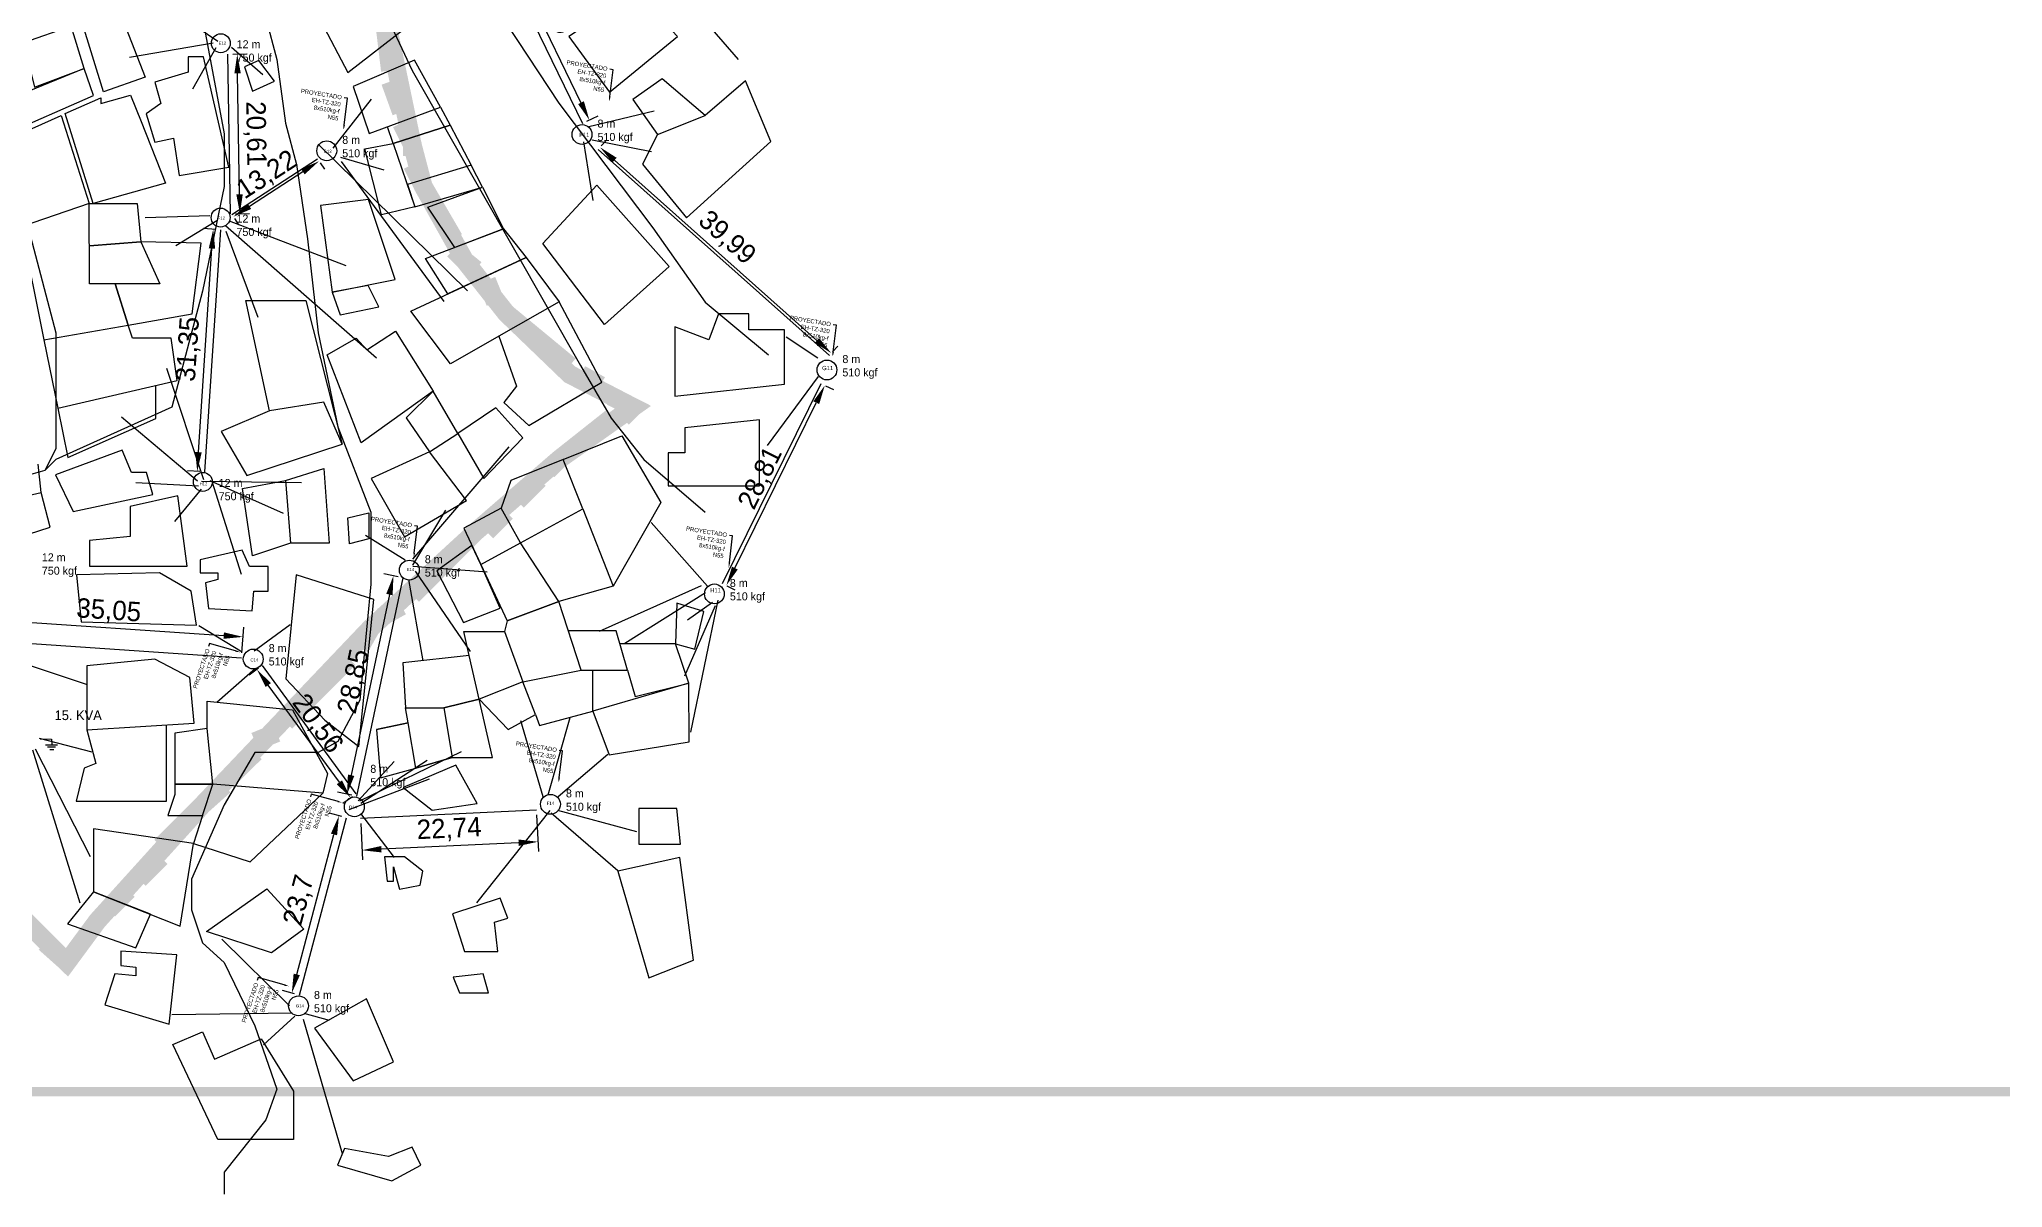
# Model space of a CAD drawing. Header units: millimetres. Extents: x -3588 to 75209, y -3737 to 38254.
# Drawn here: x 28406.5 to 28660.1, y 18146.8 to 18295.1 of the extents above; entities that cross this region are included whole.
import ezdxf
from ezdxf import colors
from ezdxf.entities.mleader import LeaderData, LeaderLine
from ezdxf.math import Vec2, Vec3

# ---------------------------------------------------------------- set-up
doc = ezdxf.new("R2010")
doc.units = ezdxf.units.MM
doc.linetypes.add('CONTINUA', pattern=[0])
doc.layers.add('Mancheta', color=255, linetype='Continuous')
doc.layers.add('P', color=253, linetype='Continuous')
doc.linetypes.add('+_LINE', pattern='A,12.7,-5.08,["+",Standard,S=2.54,R=0,X=-2.54,Y=-1.27],-6.35', length=24.13)
doc.dimstyles.new('ISO-25', dxfattribs={"dimtxt": 2.5, "dimasz": 2.5, "dimexe": 1.25, "dimexo": 0.625, "dimtad": 1, "dimtxsty": 'Standard', "dimcen": 2.5, "dimadec": 0, "dimazin": 0, "dimtfac": 1, "dimtmove": 0, "dimatfit": 3, "dimfxl": 1, "dimarcsym": 0})

# ---------------------------------------------------------------- blocks, each defined once
blk = doc.blocks.new('*D975')
at = {"color": 0, "lineweight": -2, "transparency": 16777216}
for p, q in [((28463.56, 18312.63), (28465.02, 18313.34)), ((28464.98, 18310.54), (28476.47, 18286.89)), ((28477.23, 18284.48), (28478.69, 18285.19))]:
    blk.add_line(p, q, dxfattribs=at)
at = {"color": 0, "transparency": 16777216}
for points in [[(28465.36, 18310.72), (28464.61, 18310.36), (28463.89, 18312.79)], [(28476.85, 18287.07), (28476.1, 18286.71), (28477.56, 18284.64)]]:
    blk.add_solid(points, dxfattribs=at)
at = {"layer": 'Defpoints', "color": 0, "transparency": 16777216}
for p in [(28463, 18312.36), (28477.56, 18284.64), (28476.67, 18284.21)]:
    blk.add_point(p, dxfattribs=at)
at = {"color": 0, "transparency": 16777216, "insert": (28472.6, 18299.63), "char_height": 2.5, "attachment_point": 5, "rotation": 295.9052}
blk.add_mtext('31,29', dxfattribs=at)
blk = doc.blocks.new('*D976')
at = {"color": 0, "lineweight": -2, "transparency": 16777216}
for p, q in [((28479.1, 18281.31), (28479.77, 18282.06)), ((28480.81, 18279.46), (28506.94, 18256.19)), ((28508.97, 18254.71), (28509.64, 18255.46))]:
    blk.add_line(p, q, dxfattribs=at)
at = {"color": 0, "transparency": 16777216}
for points in [[(28481.08, 18279.77), (28480.53, 18279.15), (28478.94, 18281.13)], [(28507.21, 18256.5), (28506.66, 18255.88), (28508.8, 18254.53)]]:
    blk.add_solid(points, dxfattribs=at)
at = {"layer": 'Defpoints', "color": 0, "transparency": 16777216}
for p in [(28478.69, 18280.84), (28508.55, 18254.25), (28508.8, 18254.53)]:
    blk.add_point(p, dxfattribs=at)
at = {"color": 0, "transparency": 16777216, "insert": (28495.26, 18269.38), "char_height": 2.5, "attachment_point": 5, "rotation": 318.3123}
blk.add_mtext('39,99', dxfattribs=at)
blk = doc.blocks.new('*D977')
at = {"color": 0, "lineweight": -2, "transparency": 16777216}
for p, q in [((28508.04, 18250.34), (28509.08, 18249.83)), ((28496.34, 18226.78), (28506.85, 18248.14)), ((28495.32, 18224.5), (28496.36, 18223.98))]:
    blk.add_line(p, q, dxfattribs=at)
at = {"color": 0, "transparency": 16777216}
for points in [[(28506.48, 18248.32), (28507.23, 18247.96), (28507.96, 18250.38)], [(28495.97, 18226.96), (28496.71, 18226.59), (28495.24, 18224.53)]]:
    blk.add_solid(points, dxfattribs=at)
at = {"layer": 'Defpoints', "color": 0, "transparency": 16777216}
for p in [(28507.48, 18250.62), (28507.96, 18250.38), (28494.76, 18224.77)]:
    blk.add_point(p, dxfattribs=at)
at = {"color": 0, "transparency": 16777216, "insert": (28499.73, 18238.38), "char_height": 2.5, "attachment_point": 5, "rotation": 63.796}
blk.add_mtext('28,81', dxfattribs=at)
blk = doc.blocks.new('*D978')
at = {"color": 0, "lineweight": -2, "transparency": 16777216}
for p, q in [((28431.51, 18293.16), (28433.34, 18293.19)), ((28432.39, 18275.05), (28432.13, 18290.67)), ((28431.85, 18272.55), (28433.68, 18272.58))]:
    blk.add_line(p, q, dxfattribs=at)
at = {"color": 0, "transparency": 16777216}
for points in [[(28432.55, 18290.67), (28431.72, 18290.66), (28432.09, 18293.17)], [(28432.8, 18275.06), (28431.97, 18275.05), (28432.43, 18272.56)]]:
    blk.add_solid(points, dxfattribs=at)
at = {"layer": 'Defpoints', "color": 0, "transparency": 16777216}
for p in [(28430.89, 18293.15), (28432.09, 18293.17), (28431.22, 18272.54)]:
    blk.add_point(p, dxfattribs=at)
at = {"color": 0, "transparency": 16777216, "insert": (28434.34, 18282.89), "char_height": 2.5, "attachment_point": 5, "rotation": 270.9323}
blk.add_mtext('20,61', dxfattribs=at)
blk = doc.blocks.new('*D983')
at = {"color": 0, "lineweight": -2, "transparency": 16777216}
for p, q in [((28433.67, 18273.51), (28440.56, 18277.98)), ((28442.81, 18279.11), (28443.34, 18278.3)), ((28431.72, 18271.91), (28432.25, 18271.1))]:
    blk.add_line(p, q, dxfattribs=at)
at = {"color": 0, "transparency": 16777216}
for points in [[(28440.33, 18278.33), (28440.79, 18277.63), (28442.66, 18279.34)], [(28433.44, 18273.86), (28433.89, 18273.16), (28431.57, 18272.15)]]:
    blk.add_solid(points, dxfattribs=at)
at = {"layer": 'Defpoints', "color": 0, "transparency": 16777216}
for p in [(28442.47, 18279.64), (28442.66, 18279.34), (28431.38, 18272.44)]:
    blk.add_point(p, dxfattribs=at)
at = {"color": 0, "transparency": 16777216, "insert": (28435.98, 18277.49), "char_height": 2.5, "attachment_point": 5, "rotation": 32.9897}
blk.add_mtext('13,22', dxfattribs=at)
blk = doc.blocks.new('*D984')
at = {"color": 0, "lineweight": -2, "transparency": 16777216}
for p, q in [((28429.33, 18270.52), (28427.74, 18270.63)), ((28427.08, 18241.76), (28428.82, 18268.05)), ((28427.26, 18239.24), (28425.67, 18239.35))]:
    blk.add_line(p, q, dxfattribs=at)
at = {"color": 0, "transparency": 16777216}
for points in [[(28428.41, 18268.08), (28429.24, 18268.02), (28428.99, 18270.55)], [(28426.67, 18241.78), (28427.5, 18241.73), (28426.92, 18239.26)]]:
    blk.add_solid(points, dxfattribs=at)
at = {"layer": 'Defpoints', "color": 0, "transparency": 16777216}
for p in [(28428.99, 18270.55), (28429.96, 18270.48), (28427.89, 18239.2)]:
    blk.add_point(p, dxfattribs=at)
at = {"color": 0, "transparency": 16777216, "insert": (28425.87, 18255.04), "char_height": 2.5, "attachment_point": 5, "rotation": 86.2153}
blk.add_mtext('31,35', dxfattribs=at)
blk = doc.blocks.new('*D993')
at = {"color": 0, "lineweight": -2, "transparency": 16777216}
for p, q in [((28397.73, 18218.21), (28397.95, 18221.53)), ((28400.36, 18220.11), (28430.34, 18218.07)), ((28432.69, 18215.83), (28432.92, 18219.15))]:
    blk.add_line(p, q, dxfattribs=at)
at = {"color": 0, "transparency": 16777216}
for points in [[(28400.39, 18220.52), (28400.33, 18219.69), (28397.87, 18220.28)], [(28430.37, 18218.48), (28430.31, 18217.65), (28432.83, 18217.9)]]:
    blk.add_solid(points, dxfattribs=at)
at = {"layer": 'Defpoints', "color": 0, "transparency": 16777216}
for p in [(28397.69, 18217.59), (28432.83, 18217.9), (28432.65, 18215.2)]:
    blk.add_point(p, dxfattribs=at)
at = {"color": 0, "transparency": 16777216, "insert": (28415.49, 18221.17), "char_height": 2.5, "attachment_point": 5, "rotation": 356.1049}
blk.add_mtext('35,05', dxfattribs=at)
blk = doc.blocks.new('*D994')
at = {"color": 0, "lineweight": -2, "transparency": 16777216}
for p, q in [((28434.82, 18213.84), (28433.62, 18212.96)), ((28445.28, 18199.12), (28436.1, 18211.68)), ((28446.95, 18197.25), (28445.74, 18196.36))]:
    blk.add_line(p, q, dxfattribs=at)
at = {"color": 0, "transparency": 16777216}
for points in [[(28436.44, 18211.93), (28435.76, 18211.43), (28434.62, 18213.7)], [(28445.61, 18199.36), (28444.94, 18198.87), (28446.75, 18197.1)]]:
    blk.add_solid(points, dxfattribs=at)
at = {"layer": 'Defpoints', "color": 0, "transparency": 16777216}
for p in [(28434.62, 18213.7), (28435.33, 18214.21), (28447.46, 18197.61)]:
    blk.add_point(p, dxfattribs=at)
at = {"color": 0, "transparency": 16777216, "insert": (28442.37, 18206.63), "char_height": 2.5, "attachment_point": 5, "rotation": 306.1555}
blk.add_mtext('20,56', dxfattribs=at)
blk = doc.blocks.new('*D995')
at = {"color": 0, "lineweight": -2, "transparency": 16777216}
for p, q in [((28448.04, 18193.81), (28448.26, 18189.1)), ((28470.75, 18194.9), (28470.98, 18190.19)), ((28468.42, 18191.32), (28450.7, 18190.47))]:
    blk.add_line(p, q, dxfattribs=at)
at = {"color": 0, "transparency": 16777216}
for points in [[(28450.68, 18190.89), (28450.72, 18190.06), (28448.2, 18190.35)], [(28468.4, 18191.73), (28468.44, 18190.9), (28470.92, 18191.44)]]:
    blk.add_solid(points, dxfattribs=at)
at = {"layer": 'Defpoints', "color": 0, "transparency": 16777216}
for p in [(28448.01, 18194.44), (28470.72, 18195.52), (28448.2, 18190.35)]:
    blk.add_point(p, dxfattribs=at)
at = {"color": 0, "transparency": 16777216, "insert": (28459.46, 18192.98), "char_height": 2.5, "attachment_point": 5, "rotation": 2.7352}
blk.add_mtext('22,74', dxfattribs=at)
blk = doc.blocks.new('*D996')
at = {"color": 0, "lineweight": -2, "transparency": 16777216}
for p, q in [((28445.6, 18194.7), (28444.01, 18195.12)), ((28439.77, 18174.3), (28444.58, 18192.38)), ((28439.5, 18171.79), (28437.92, 18172.21))]:
    blk.add_line(p, q, dxfattribs=at)
at = {"color": 0, "transparency": 16777216}
for points in [[(28444.18, 18192.49), (28444.98, 18192.27), (28445.22, 18194.8)], [(28439.37, 18174.41), (28440.17, 18174.2), (28439.13, 18171.89)]]:
    blk.add_solid(points, dxfattribs=at)
at = {"layer": 'Defpoints', "color": 0, "transparency": 16777216}
for p in [(28445.22, 18194.8), (28446.2, 18194.53), (28440.11, 18171.63)]:
    blk.add_point(p, dxfattribs=at)
at = {"color": 0, "transparency": 16777216, "insert": (28440.16, 18183.88), "char_height": 2.5, "attachment_point": 5, "rotation": 75.1069}
blk.add_mtext('23,7', dxfattribs=at)
blk = doc.blocks.new('*D997')
at = {"color": 0, "lineweight": -2, "transparency": 16777216}
for p, q in [((28452.88, 18225.67), (28451.03, 18226.06)), ((28451.74, 18223.36), (28446.79, 18200.03)), ((28446.89, 18197.45), (28445.05, 18197.84))]:
    blk.add_line(p, q, dxfattribs=at)
at = {"color": 0, "transparency": 16777216}
for points in [[(28451.33, 18223.45), (28452.15, 18223.27), (28452.26, 18225.8)], [(28446.38, 18200.12), (28447.2, 18199.94), (28446.27, 18197.59)]]:
    blk.add_solid(points, dxfattribs=at)
at = {"layer": 'Defpoints', "color": 0, "transparency": 16777216}
for p in [(28453.49, 18225.54), (28446.27, 18197.59), (28447.5, 18197.32)]:
    blk.add_point(p, dxfattribs=at)
at = {"color": 0, "transparency": 16777216, "insert": (28447.23, 18212.13), "char_height": 2.5, "attachment_point": 5, "rotation": 78.0264}
blk.add_mtext('28,85', dxfattribs=at)

msp = doc.modelspace()

# ---------------------------------------------------------------- linework, layer by layer
at = {"color": 5}
for p, q in [((28462.997, 18312.355), (28476.668, 18284.208)), ((28478.689, 18280.844), (28508.553, 18254.248)), ((28494.755, 18224.771), (28507.476, 18250.619))]:
    msp.add_line(p, q, dxfattribs=at)
at = {"color": 6}
for p, q in [((28429.59, 18294.79), (28425.573, 18297.492)), ((28428.972, 18294.558), (28418.155, 18292.705)), ((28426.345, 18288.691), (28429.359, 18294.018)), ((28435.385, 18290.467), (28431.367, 18294.018)), ((28444.493, 18281.03), (28449.43, 18287.36)), ((28485.916, 18285.771), (28477.501, 18283.748)), ((28485.597, 18280.555), (28477.927, 18282.045)), ((28461.803, 18262.58), (28442.524, 18281.542)), ((28451.076, 18278.152), (28445.481, 18279.796)), ((28478.033, 18274.275), (28476.862, 18281.832)), ((28458.791, 18261.225), (28445.537, 18279.285)), ((28420.219, 18272.068), (28428.53, 18272.314)), ((28424.169, 18268.45), (28429.435, 18271.656)), ((28450.088, 18253.872), (28430.562, 18271.001)), ((28434.783, 18259.159), (28430.669, 18270.259)), ((28446.139, 18265.819), (28431.081, 18271.574)), ((28502.947, 18256.667), (28507.065, 18253.924)), ((28427.769, 18238.164), (28423.018, 18252.545)), ((28500.545, 18242.607), (28507.134, 18251.523)), ((28426.975, 18238), (28417.137, 18246.293)), ((28454.753, 18227.918), (28467.204, 18242.432)), ((28427.085, 18237.341), (28419.006, 18237.781)), ((28427.412, 18236.992), (28423.983, 18232.793)), ((28440.369, 18237.789), (28427.458, 18237.966)), ((28438.05, 18233.813), (28428.588, 18238.054)), ((28432.656, 18225.949), (28428.853, 18237.966)), ((28454.753, 18227.154), (28459.013, 18234.248)), ((28492.817, 18224.464), (28485.523, 18232.654)), ((28453.77, 18227.809), (28448.637, 18230.974)), ((28455.081, 18226.39), (28462.18, 18216.023)), ((28454.207, 18225.299), (28456.064, 18214.823)), ((28478.854, 18218.633), (28492.053, 18224.533)), ((28482.119, 18217.106), (28492.539, 18223.631)), ((28489.899, 18212.872), (28493.859, 18221.965)), ((28490.247, 18220.091), (28493.442, 18222.381)), ((28490.664, 18205.584), (28494.206, 18222.659)), ((28434.292, 18216.116), (28438.922, 18219.517)), ((28412.64, 18211.762), (28397.457, 18216.796)), ((28429.458, 18209.449), (28434.428, 18213.871)), ((28471.603, 18197.222), (28468.691, 18207.058)), ((28472.227, 18197.499), (28475.069, 18207.474)), ((28413.141, 18189.471), (28406.034, 18203.402)), ((28413.344, 18202.997), (28406.576, 18204.755)), ((28411.787, 18183.52), (28405.696, 18203.267)), ((28447.722, 18196.713), (28452.339, 18201.808)), ((28460.996, 18203.041), (28447.894, 18196.668)), ((28456.629, 18201.932), (28448.033, 18196.391)), ((28473.544, 18197.291), (28479.922, 18202.764)), ((28456.868, 18199.535), (28446.477, 18195.559)), ((28452.4, 18189.395), (28448.033, 18195.075)), ((28463.042, 18183.549), (28472.496, 18195.49)), ((28481.239, 18187.663), (28472.643, 18195.144)), ((28483.665, 18192.72), (28473.474, 18195.491)), ((28430.116, 18178.863), (28438.842, 18170.256)), ((28423.627, 18169.138), (28439.177, 18169.362)), ((28435.485, 18165.226), (28439.513, 18168.915)), ((28445.666, 18151.142), (28440.631, 18168.467))]:
    msp.add_line(p, q, dxfattribs=at)
at = {"color": 5, "linetype": '+_LINE'}
for p, q in [((28431.222, 18272.535), (28430.887, 18293.145)), ((28431.381, 18272.439), (28442.468, 18279.636)), ((28427.886, 18239.199), (28429.955, 18270.483)), ((28453.489, 18225.543), (28447.504, 18197.324)), ((28397.685, 18217.586), (28432.65, 18215.205)), ((28447.456, 18197.614), (28435.328, 18214.213)), ((28440.109, 18171.628), (28446.201, 18194.535)), ((28470.724, 18195.524), (28448.009, 18194.439))]:
    msp.add_line(p, q, dxfattribs=at)
for p, q in [((28454.753, 18227.045), (28464.364, 18226.281)), ((28443.988, 18168.356), (28440.743, 18169.25))]:
    msp.add_line(p, q)
at = {"color": 10}
for p, q in [((28406.649, 18204.71), (28408.125, 18204.709)), ((28407.34, 18203.953), (28408.889, 18203.952)), ((28407.583, 18203.679), (28408.627, 18203.679)), ((28408.125, 18204.709), (28408.126, 18203.974)), ((28407.873, 18203.35), (28408.4, 18203.35))]:
    msp.add_line(p, q, dxfattribs=at)
at = {"color": 254}
for points in [[(28444.762, 18299.167), (28442.894, 18297.394), (28446.35, 18290.767), (28453.823, 18296.554), (28445.509, 18310.741), (28439.905, 18308.781), (28444.762, 18299.167), (28439.905, 18308.781), (28439.905, 18311.768), (28438.13, 18311.768), (28438.13, 18314.848), (28441.212, 18314.848), (28439.624, 18316.434), (28444.015, 18314.661), (28445.509, 18310.741)], [(28474.921, 18295.443), (28480.168, 18288.249), (28488.955, 18295.443), (28483.585, 18301.174), (28474.921, 18295.443)], [(28411.959, 18297.484), (28416.668, 18299.238), (28420.195, 18290.168), (28414.813, 18288.269), (28411.959, 18297.484)], [(28404.51, 18294.604), (28405.91, 18288.882), (28412.339, 18291.315), (28410.665, 18296.751), (28404.51, 18294.604)], [(28420.322, 18285.469), (28421.433, 18281.77), (28423.839, 18282.325), (28424.579, 18277.486), (28430.996, 18278.565), (28427.747, 18292.828), (28425.752, 18292.828), (28425.752, 18290.834), (28421.427, 18289.525), (28422.206, 18286.764), (28420.322, 18285.469)], [(28433.034, 18291.539), (28434.079, 18288.36), (28436.88, 18289.665), (28434.886, 18292.345), (28433.034, 18291.539)], [(28447.062, 18288.995), (28449.123, 18282.888), (28458.342, 18286.308), (28454.955, 18292.379), (28447.062, 18288.995), (28449.123, 18282.888), (28458.342, 18286.308), (28459.596, 18283.977), (28452.235, 18281.627), (28451.502, 18283.771)], [(28400.633, 18286.528), (28401.797, 18282.669), (28413.507, 18287.815), (28412.339, 18291.315), (28400.633, 18286.528)], [(28483.169, 18287.283), (28486.366, 18282.758), (28484.403, 18278.961), (28490.088, 18272.016), (28501.006, 18281.855), (28497.735, 18289.722), (28492.526, 18285.244), (28486.954, 18289.964), (28483.169, 18287.283), (28486.366, 18282.758), (28492.526, 18285.244)], [(28409.854, 18285.479), (28414.462, 18287.498), (28414.462, 18286.779), (28418.325, 18287.876), (28419.668, 18284.462), (28422.806, 18276.479), (28413.475, 18273.855), (28409.854, 18285.479)], [(28401.424, 18281.72), (28409.343, 18285.247), (28412.98, 18273.873), (28404.171, 18270.855), (28401.424, 18281.72)], [(28452.235, 18281.627), (28459.596, 18283.977), (28462.289, 18278.836), (28454.052, 18276.313), (28455.035, 18273.437), (28463.772, 18275.969), (28462.289, 18278.836)], [(28448.58, 18280.944), (28452.235, 18281.627), (28455.035, 18273.437), (28450.698, 18272.413), (28448.58, 18280.944)], [(28442.825, 18273.614), (28444.327, 18262.424), (28452.46, 18264.049), (28449.019, 18274.364), (28442.825, 18273.614)], [(28456.695, 18273.378), (28463.772, 18275.969), (28466.486, 18270.601), (28460.169, 18268.192), (28456.695, 18273.378)], [(28471.537, 18268.701), (28478.516, 18276.253), (28487.841, 18265.751), (28479.507, 18258.255), (28471.537, 18268.701)], [(28404.171, 18270.855), (28407.133, 18256.268), (28418.016, 18258.14), (28416.321, 18263.488), (28413.02, 18263.488), (28412.98, 18273.873)], [(28412.98, 18273.873), (28419.165, 18273.873), (28419.66, 18268.906), (28413.015, 18268.421), (28419.66, 18268.906), (28422.08, 18263.488), (28416.321, 18263.488), (28418.016, 18258.14), (28426.251, 18259.623), (28427.44, 18268.752), (28419.66, 18268.906)], [(28456.407, 18266.758), (28466.486, 18270.601), (28469.387, 18266.914), (28459.284, 18262.207), (28456.407, 18266.758)], [(28465.877, 18256.727), (28459.636, 18253.174), (28454.512, 18259.984), (28469.387, 18266.914), (28473.649, 18261.153)], [(28444.327, 18262.424), (28445.385, 18259.478), (28450.387, 18260.537), (28448.972, 18263.268), (28444.327, 18262.424)], [(28436.273, 18247.106), (28433.199, 18261.359), (28440.946, 18261.359), (28445.619, 18242.806)], [(28465.877, 18256.727), (28468.133, 18250.298), (28466.529, 18248.154), (28469.721, 18245.204), (28479.164, 18250.799), (28473.649, 18261.153), (28465.877, 18256.727)], [(28488.605, 18257.93), (28488.605, 18249.002), (28502.741, 18250.539), (28502.741, 18257.565), (28498.126, 18257.565), (28498.126, 18259.614), (28494.244, 18259.614), (28492.999, 18256.247), (28488.605, 18257.93)], [(28407.133, 18256.268), (28408.923, 18247.455), (28424.343, 18250.998), (28423.553, 18256.46), (28418.548, 18256.46), (28418.016, 18258.14)], [(28443.685, 18254.304), (28447.439, 18256.476), (28448.806, 18254.962), (28452.544, 18257.381), (28457.401, 18249.642), (28448.102, 18242.976), (28443.685, 18254.304)], [(28408.923, 18247.455), (28410.221, 18241.061), (28421.581, 18246.08), (28421.581, 18250.363)], [(28453.916, 18246.176), (28456.915, 18241.775), (28460.576, 18244.161), (28457.401, 18249.642), (28453.916, 18246.176)], [(28436.273, 18247.106), (28430.002, 18244.403), (28433.322, 18238.751), (28445.619, 18242.806), (28443.283, 18248.212), (28436.273, 18247.106)], [(28460.576, 18244.161), (28463.938, 18238.359), (28468.961, 18243.604), (28465.498, 18247.462), (28460.576, 18244.161)], [(28489.889, 18244.917), (28489.889, 18241.677), (28487.722, 18241.677), (28487.722, 18237.39), (28499.509, 18237.39), (28499.509, 18245.913), (28489.889, 18244.917)], [(28408.621, 18238.806), (28410.882, 18234.099), (28421.182, 18236.296), (28420.365, 18239.119), (28418.418, 18239.119), (28417.225, 18242.006), (28408.621, 18238.806)], [(28449.367, 18238.352), (28453.7, 18230.798), (28461.702, 18235.525), (28456.915, 18241.775), (28449.367, 18238.352)], [(28474.168, 18240.817), (28481.729, 18243.871), (28486.773, 18235.272), (28480.627, 18224.467)], [(28396.929, 18239.155), (28398.844, 18234.729), (28406.766, 18236.54), (28406.381, 18240.224)], [(28438.301, 18238.096), (28443.261, 18239.656), (28443.965, 18229.989), (28438.974, 18229.989)], [(28476.697, 18234.415), (28474.168, 18240.817), (28467.421, 18238.092), (28466.159, 18234.525)], [(28398.844, 18234.729), (28400.958, 18229.844), (28407.929, 18232.055), (28406.766, 18236.54)], [(28432.76, 18237.056), (28438.301, 18238.096), (28438.974, 18229.989), (28434.076, 18228.368), (28432.76, 18237.056)], [(28413.021, 18230.344), (28413.021, 18227.011), (28425.607, 18227.011), (28424.416, 18236.096), (28418.262, 18234.747), (28418.262, 18230.859), (28413.021, 18230.344)], [(28446.353, 18233.293), (28449.077, 18233.935), (28449.077, 18230.54), (28446.567, 18229.898), (28446.353, 18233.293)], [(28463.55, 18227.237), (28462.386, 18229.711), (28457.855, 18226.424), (28461.321, 18219.734), (28466.058, 18221.599), (28463.55, 18227.237), (28466.962, 18219.986), (28473.594, 18222.459), (28468.684, 18230.04), (28476.697, 18234.415), (28480.627, 18224.467), (28473.594, 18222.459)], [(28461.334, 18231.946), (28463.55, 18227.237), (28468.684, 18230.04), (28466.159, 18234.525), (28461.334, 18231.946)], [(28428.004, 18224.877), (28428.37, 18221.56), (28434.024, 18221.279), (28434.221, 18223.809), (28436.077, 18223.809), (28436.077, 18226.971), (28433.683, 18226.971), (28432.705, 18229.099), (28427.295, 18227.834), (28427.295, 18226.166), (28429.597, 18226.166), (28429.597, 18225.304), (28428.004, 18224.877)], [(28411.313, 18225.9), (28411.937, 18219.847), (28426.838, 18219.394), (28426.123, 18223.798), (28422.034, 18226.178), (28411.313, 18225.9)], [(28439.709, 18225.901), (28438.343, 18212.48), (28443.379, 18207.158), (28447.792, 18203.722), (28449.727, 18222.716), (28439.709, 18225.901)], [(28468.97, 18212.079), (28476.49, 18213.612), (28473.594, 18222.459), (28466.962, 18219.986), (28466.592, 18218.575)], [(28488.846, 18222.248), (28488.69, 18216.986), (28491.194, 18216.325), (28492.342, 18221.19), (28488.846, 18222.248)], [(28476.49, 18213.612), (28482.475, 18213.612), (28481.017, 18218.672), (28474.833, 18218.672)], [(28462.046, 18215.49), (28461.343, 18218.575), (28466.592, 18218.575), (28468.97, 18212.079), (28463.327, 18209.873)], [(28482.475, 18213.612), (28483.457, 18210.202), (28490.378, 18211.926), (28488.69, 18216.986), (28481.503, 18216.986)], [(28412.646, 18214.169), (28412.646, 18205.905), (28426.541, 18206.744), (28425.953, 18212.659), (28421.461, 18215.007), (28412.646, 18214.169)], [(28453.467, 18214.565), (28453.797, 18208.755), (28458.753, 18208.755), (28463.327, 18209.873), (28462.046, 18215.49), (28453.467, 18214.565)], [(28470.582, 18207.862), (28471.127, 18206.434), (28478.024, 18208.322), (28478.024, 18208.322), (28478.024, 18213.612)], [(28463.327, 18209.873), (28467.052, 18205.946), (28470.582, 18207.862), (28468.97, 18212.079)], [(28478.024, 18208.322), (28480.096, 18202.649), (28490.455, 18204.336), (28490.378, 18211.926), (28478.024, 18208.322)], [(28428.197, 18206.051), (28428.197, 18209.614), (28439.233, 18208.469), (28443.733, 18200.24), (28443.139, 18197.695), (28428.918, 18198.883)], [(28450.061, 18205.935), (28450.588, 18199.676), (28455.163, 18200.942), (28454.143, 18206.779), (28450.061, 18205.935), (28454.143, 18206.779), (28453.797, 18208.755), (28458.753, 18208.755), (28459.844, 18202.313), (28455.163, 18200.942), (28459.844, 18202.313), (28465.052, 18202.313), (28463.327, 18209.873), (28458.753, 18208.755)], [(28412.646, 18205.905), (28413.849, 18201.555), (28412.32, 18200.961), (28411.302, 18196.677), (28422.975, 18196.677), (28422.975, 18206.529)], [(28424.037, 18205.457), (28424.037, 18197.526), (28423.145, 18194.811), (28427.602, 18194.811), (28428.918, 18198.883), (28424.037, 18198.883), (28428.918, 18198.883), (28428.197, 18206.051), (28424.037, 18205.457)], [(28453.495, 18198.438), (28457.272, 18195.524), (28463.064, 18196.36), (28460.325, 18201.313), (28453.495, 18198.438)], [(28427.602, 18194.811), (28426.433, 18191.195), (28433.739, 18188.847), (28443.139, 18197.695)], [(28483.928, 18195.722), (28483.928, 18191.109), (28489.333, 18191.109), (28488.865, 18195.722), (28483.928, 18195.722)], [(28413.522, 18193.097), (28413.522, 18184.967), (28410.178, 18180.847), (28418.983, 18177.729), (28420.878, 18182.072), (28413.522, 18184.967), (28424.725, 18180.558), (28426.433, 18191.195), (28413.522, 18193.097)], [(28451.1, 18189.507), (28451.456, 18186.337), (28452.25, 18186.337), (28452.25, 18188.199), (28452.745, 18186.377), (28453.031, 18185.325), (28455.72, 18185.842), (28456.037, 18187.625), (28453.697, 18189.487), (28451.1, 18189.507)], [(28481.245, 18187.643), (28485.223, 18173.864), (28491.004, 18176.142), (28489.254, 18189.392), (28481.245, 18187.643)], [(28428.135, 18179.829), (28435.916, 18185.356), (28440.697, 18180.142), (28436.51, 18177.082), (28428.135, 18179.829)], [(28459.904, 18182.148), (28461.427, 18177.28), (28465.739, 18177.28), (28465.297, 18181.067), (28467.022, 18181.567), (28466.039, 18184.152), (28459.904, 18182.148)], [(28418.976, 18175.255), (28418.976, 18174.107), (28416.294, 18174.403), (28415.012, 18170.376), (28423.278, 18167.884), (28424.275, 18176.855), (28417.036, 18177.324), (28417.036, 18175.442), (28418.976, 18175.255)], [(28459.98, 18173.948), (28460.767, 18171.916), (28464.538, 18171.916), (28463.849, 18174.374), (28459.98, 18173.948)], [(28442.062, 18167.352), (28447.067, 18160.563), (28452.255, 18163.018), (28448.796, 18171.171), (28442.062, 18167.352)], [(28423.788, 18165.253), (28427.611, 18166.909), (28429.131, 18163.366), (28435.165, 18165.989), (28439.37, 18159.22), (28439.37, 18153.005), (28429.569, 18153.005), (28423.788, 18165.253)], [(28445.94, 18151.821), (28445.031, 18149.672), (28452.058, 18147.666), (28455.787, 18149.672), (28454.688, 18152.013), (28451.628, 18150.771), (28445.94, 18151.821)]]:
    msp.add_lwpolyline(points, dxfattribs=at)
at = {"color": 6}
msp.add_lwpolyline([(28432.726, 18215.912), (28427.143, 18219.313)], dxfattribs=at)
at = {"color": 10}
for centre in [(28429.965, 18294.564), (28429.942, 18272.049), (28427.647, 18237.913)]:
    msp.add_circle(centre, 1.222, dxfattribs=at)
at = {"layer": 'Mancheta', "color": 5}
for centre in [(28476.608, 18282.78), (28443.647, 18280.674), (28508.229, 18252.369), (28454.309, 18226.519), (28493.699, 18223.45), (28434.153, 18215.04), (28447.209, 18195.949), (28472.532, 18196.278), (28440, 18170.248)]:
    msp.add_circle(centre, 1.28, dxfattribs=at)
at = {"layer": 'P', "color": 254}
for points in [[(28484.605, 18372.329), (28480.38, 18368.104), (28477.836, 18365.559), (28475.019, 18354.549), (28476.427, 18340.993), (28478.972, 18327.454), (28483.197, 18313.899), (28489.982, 18300.344), (28496.752, 18292.454)], [(28376.212, 18355.957), (28380.165, 18339.873), (28382.982, 18334.224), (28389.767, 18322.093), (28392.312, 18315.308), (28397.673, 18300.344), (28401.898, 18282.852), (28408.684, 18257.166), (28408.684, 18250.38), (28408.684, 18242.203), (28407.259, 18239.37)], [(28411.212, 18342.418), (28419.406, 18323.501), (28423.631, 18313.899), (28427.584, 18297.815), (28430.417, 18282.852), (28430.417, 18276.082), (28427.584, 18262.527), (28423.631, 18247.564), (28408.684, 18240.794), (28407.259, 18239.37)], [(28449.333, 18330.271), (28454.694, 18319.548), (28462.872, 18303.177), (28473.611, 18286.805), (28485.741, 18270.705), (28492.511, 18261.119), (28500.705, 18254.333)], [(28442.547, 18326.318), (28443.956, 18313.899), (28454.694, 18291.03), (28476.427, 18252.925), (28480.38, 18246.155), (28484.605, 18240.794), (28492.511, 18234.009)], [(28434.37, 18303.177), (28437.186, 18292.454), (28438.322, 18284.26), (28439.731, 18278.899), (28441.139, 18269.297), (28442.547, 18257.166), (28445.092, 18245.019), (28449.333, 18234.009), (28449.333, 18224.694), (28447.909, 18209.731), (28445.092, 18204.37), (28442.547, 18202.961), (28434.37, 18202.961), (28430.417, 18196.192), (28426.176, 18186.59), (28426.176, 18182.637), (28427.584, 18178.396), (28430.417, 18175.867), (28434.37, 18167.673), (28437.186, 18159.495), (28435.778, 18155.542), (28430.417, 18148.757), (28430.417, 18145.94)], [(28407.259, 18239.37), (28403.306, 18238.25), (28396.537, 18235.433), (28390.887, 18234.009), (28388.359, 18232.6), (28386.935, 18231.48), (28385.526, 18230.056)]]:
    msp.add_lwpolyline(points, dxfattribs=at)
for points, const_width in [([(28450.741, 18301.768), (28450.741, 18300.344), (28451.862, 18291.03)], 2.417), ([(28450.741, 18300.344), (28454.694, 18281.444), (28456.103, 18276.082), (28461.464, 18266.48), (28466.825, 18259.695), (28475.019, 18251.805), (28483.197, 18247.564), (28473.611, 18240.794), (28462.872, 18231.48), (28449.333, 18219.045), (28427.584, 18196.192), (28414.045, 18181.228), (28410.092, 18175.867), (28401.898, 18184.045)], 2.417), ([(28450.741, 18300.344), (28454.694, 18281.444), (28456.103, 18276.082), (28461.464, 18266.48), (28466.825, 18259.695), (28475.019, 18251.805), (28483.197, 18247.564), (28473.611, 18240.794), (28462.872, 18231.48), (28449.333, 18219.045), (28427.584, 18196.192), (28414.045, 18181.228), (28410.092, 18175.867), (28401.898, 18184.045)], 1.2), ([(28451.862, 18289.622), (28453.286, 18285.669)], 2.417), ([(28453.286, 18284.26), (28454.694, 18281.444), (28454.694, 18280.019)], 2.417), ([(28454.694, 18278.899), (28456.103, 18276.082), (28460.055, 18269.297)], 2.417), ([(28460.055, 18267.889), (28461.464, 18266.48), (28462.872, 18265.344)], 2.417), ([(28464.28, 18263.936), (28465.417, 18261.119)], 2.417), ([(28466.825, 18259.695), (28475.019, 18252.925)], 2.417), ([(28476.427, 18251.805), (28478.972, 18250.38)], 2.417), ([(28480.38, 18248.972), (28483.197, 18247.564), (28481.789, 18246.155)], 2.417), ([(28480.38, 18246.155), (28473.611, 18240.794), (28472.186, 18239.37)], 2.417), ([(28471.066, 18238.25), (28468.233, 18235.433)], 2.417), ([(28466.825, 18234.009), (28464.28, 18231.48)], 2.417), ([(28462.872, 18231.48), (28454.694, 18223.286)], 2.417), ([(28453.286, 18221.878), (28450.741, 18220.47)], 2.417), ([(28449.333, 18219.045), (28447.909, 18216.517)], 2.417), ([(28446.5, 18215.108), (28438.322, 18206.914)], 2.417), ([(28437.186, 18205.506), (28434.37, 18204.37)], 2.417), ([(28434.37, 18202.961), (28431.537, 18200.145)], 2.417), ([(28430.417, 18198.72), (28427.584, 18196.192), (28422.223, 18190.831)], 2.417), ([(28422.223, 18189.406), (28419.406, 18186.59)], 2.417), ([(28417.998, 18185.181), (28415.453, 18182.637)], 2.417), ([(28405.851, 18179.82), (28403.306, 18182.637)], 2.417), ([(28414.045, 18181.228), (28410.092, 18175.867), (28407.259, 18178.396)], 2.417), ([(20504.468, 18159.154), (35705.098, 18159.154)], 1.2)]:
    msp.add_lwpolyline(points, dxfattribs=dict(at, const_width=const_width))

# ---------------------------------------------------------------- texts
at = {"attachment_point": 1}
for s, insert, char_height, width in [('E12\\P', (28429.69, 18294.777), 0.4, 0.98), ('F11\\P', (28476.238, 18283.012), 0.5529, 1.16114), ('G12\\P', (28443.244, 18280.812), 0.4, 0.98), ('F12\\P', (28429.557, 18272.182), 0.4, 0.98), ('G11\\P', (28507.61, 18252.897), 0.5529, 1.16114), ('H12\\P', (28427.218, 18237.857), 0.4, 0.98), ('E14\\P', (28453.955, 18226.797), 0.4, 0.98), ('H11\\P', (28493.15, 18224.198), 0.5529, 1.16114), ('C14\\P', (28433.796, 18215.115), 0.4, 0.98), ('D14\\P', (28446.536, 18196.113), 0.4, 0.98), ('F14\\P', (28472.055, 18196.604), 0.4, 0.98), ('G14\\P', (28439.656, 18170.451), 0.4, 0.98)]:
    msp.add_mtext(s, dxfattribs=dict(at, insert=insert, char_height=char_height, width=width))
at = {"color": 10, "attachment_point": 1}
for s, width, gutter_width, insert, char_height in [('12 m^J750 kgf ', 21.10344, 5.166, (28432.012, 18294.949), 1.03321), ('12 m^J750 kgf ', 21.10344, 5.166, (28431.99, 18272.433), 1.03321), ('12 m^J750 kgf ', 21.10344, 5.166, (28429.695, 18238.297), 1.03321), ('12 m^J750 kgf ', 21.10344, 5.166, (28406.859, 18228.686), 1.03321), ('15. KVA', 17.75852, 6.215, (28408.504, 18208.397), 1.243)]:
    msp.add_mtext_dynamic_manual_height_columns(s, width=width, gutter_width=gutter_width, heights=[0], dxfattribs=dict(at, insert=insert, char_height=char_height))
at = {"color": 5, "char_height": 1.03321, "attachment_point": 1}
for insert in [(28478.607, 18284.703), (28445.646, 18282.597), (28510.228, 18254.292), (28456.308, 18228.442), (28495.698, 18225.373), (28436.152, 18216.963), (28449.27, 18201.374), (28474.531, 18198.201), (28441.998, 18172.172)]:
    msp.add_mtext_dynamic_manual_height_columns('8 m^J510 kgf ', width=21.10344, gutter_width=5.166, heights=[0], dxfattribs=dict(at, insert=insert))

# ---------------------------------------------------------------- dimensions: what is measured, and where the dimension line sits
at = {"color": 254}
for p1, p2, distance, picture, middle in [((28462.997, 18312.355), (28476.668, 18284.208), 0.995, '*D975', (28472.601, 18299.627)), ((28431.222, 18272.535), (28430.887, 18293.145), -1.207, '*D978', (28434.344, 18282.894)), ((28478.689, 18280.844), (28508.553, 18254.248), 0.377, '*D976', (28495.257, 18269.384)), ((28431.381, 18272.439), (28442.468, 18279.636), -0.348, '*D983', (28435.98, 18277.493)), ((28427.886, 18239.199), (28429.955, 18270.483), 0.969, '*D984', (28425.875, 18255.042)), ((28494.755, 18224.771), (28507.476, 18250.619), -0.536, '*D977', (28499.728, 18238.378)), ((28397.685, 18217.586), (28432.65, 18215.205), 2.7, '*D993', (28415.492, 18221.167)), ((28447.456, 18197.614), (28435.328, 18214.213), 0.871, '*D994', (28442.371, 18206.629)), ((28440.109, 18171.628), (28446.201, 18194.535), 1.014, '*D996', (28440.162, 18183.877)), ((28470.724, 18195.524), (28448.009, 18194.439), 4.091, '*D995', (28459.462, 18192.976))]:
    dim = msp.add_aligned_dim(p1=p1, p2=p2, distance=distance, dimstyle='ISO-25', dxfattribs=at)
    dim.commit()
    dim.dimension.update_dxf_attribs({"geometry": picture, "text_midpoint": middle})
at = {"color": 9}
dim = msp.add_aligned_dim(p1=(28453.489, 18225.543), p2=(28447.504, 18197.324), distance=-1.26, dimstyle='ISO-25', dxfattribs=at)
dim.commit()
dim.dimension.update_dxf_attribs({"geometry": '*D997', "text_midpoint": (28447.226, 18212.127)})

# ---------------------------------------------------------------- leaders
at = {"layer": 'Mancheta', "linetype": 'CONTINUA'}
ml = msp.add_multileader_mtext('Standard', dxfattribs=at)
ml.set_content('PROYECTADO\\PEH-TZ-320 \\P8x510kg-f\\PN55', color=256)
ml.set_leader_properties()
ml.build(insert=Vec2(0, 0))
ml.multileader.update_dxf_attribs({"arrow_head_size": 0.648})
ctx = ml.context
ctx.base_point, ctx.char_height, ctx.arrow_head_size, ctx.landing_gap_size, ctx.plane_origin, ctx.plane_x_axis, ctx.plane_y_axis = Vec3(28474.297, 18292.157), 0.5529, 0.648, 0.324, Vec3(28479.94, 18303.056), Vec3(0.9870928, -0.1601491), Vec3(0.1601491, 0.9870928)
ctx.text_align_type = 2
notes = []
notes.append((ctx, [(0, (1, 1, 0), (28480.608, 18291.133), (-0.9870928, 0.1601491), 0.401, [(0, [(28480.12, 18287.036)], 0, [])])]))
ctx.mtext.insert, ctx.mtext.text_direction, ctx.mtext.rotation, ctx.mtext.alignment, ctx.mtext.flow_direction = Vec3(28479.937, 18291.527), Vec3(0.9870928, -0.1601491), 6.1223437, 3, 5
ml = msp.add_multileader_mtext('Standard', dxfattribs=at)
ml.set_content('PROYECTADO\\PEH-TZ-320 \\P8x510kg-f\\PN55', color=256)
ml.set_leader_properties()
ml.build(insert=Vec2(0, 0))
ml.multileader.update_dxf_attribs({"arrow_head_size": 0.648})
ctx = ml.context
ctx.base_point, ctx.char_height, ctx.arrow_head_size, ctx.landing_gap_size, ctx.plane_origin, ctx.plane_x_axis, ctx.plane_y_axis = Vec3(28439.994, 18288.475), 0.5529, 0.648, 0.324, Vec3(28445.637, 18299.374), Vec3(0.9870928, -0.1601491), Vec3(0.1601491, 0.9870928)
ctx.text_align_type = 2
notes.append((ctx, [(0, (1, 1, 0), (28446.305, 18287.451), (-0.9870928, 0.1601491), 0.401, [(0, [(28445.817, 18283.353)], 0, [])])]))
ctx.mtext.insert, ctx.mtext.text_direction, ctx.mtext.rotation, ctx.mtext.alignment, ctx.mtext.flow_direction = Vec3(28445.634, 18287.844), Vec3(0.9870928, -0.1601491), 6.1223437, 3, 5
ml = msp.add_multileader_mtext('Standard', dxfattribs=at)
ml.set_content('PROYECTADO\\PEH-TZ-320 \\P8x510kg-f\\PN55', color=256)
ml.set_leader_properties()
ml.build(insert=Vec2(0, 0))
ml.multileader.update_dxf_attribs({"arrow_head_size": 0.648})
ctx = ml.context
ctx.base_point, ctx.char_height, ctx.arrow_head_size, ctx.landing_gap_size, ctx.plane_origin, ctx.plane_x_axis, ctx.plane_y_axis = Vec3(28503.138, 18259.176), 0.5529, 0.648, 0.324, Vec3(28508.782, 18270.075), Vec3(0.9870928, -0.1601491), Vec3(0.1601491, 0.9870928)
ctx.text_align_type = 2
notes.append((ctx, [(0, (1, 1, 0), (28509.45, 18258.152), (-0.9870928, 0.1601491), 0.401, [(0, [(28508.961, 18254.055)], 0, [])])]))
ctx.mtext.insert, ctx.mtext.text_direction, ctx.mtext.rotation, ctx.mtext.alignment, ctx.mtext.flow_direction = Vec3(28508.779, 18258.546), Vec3(0.9870928, -0.1601491), 6.1223437, 3, 5
ml = msp.add_multileader_mtext('Standard', dxfattribs=at)
ml.set_content('PROYECTADO\\PEH-TZ-320 \\P8x510kg-f\\PN55', color=256)
ml.set_leader_properties()
ml.build(insert=Vec2(0, 0))
ml.multileader.update_dxf_attribs({"arrow_head_size": 0.648})
ctx = ml.context
ctx.base_point, ctx.char_height, ctx.arrow_head_size, ctx.landing_gap_size, ctx.plane_origin, ctx.plane_x_axis, ctx.plane_y_axis = Vec3(28449.049, 18233.207), 0.5529, 0.648, 0.324, Vec3(28454.693, 18244.106), Vec3(0.9870928, -0.1601491), Vec3(0.1601491, 0.9870928)
ctx.text_align_type = 2
notes.append((ctx, [(0, (1, 1, 0), (28455.361, 18232.183), (-0.9870928, 0.1601491), 0.401, [(0, [(28454.872, 18228.086)], 0, [])])]))
ctx.mtext.insert, ctx.mtext.text_direction, ctx.mtext.rotation, ctx.mtext.alignment, ctx.mtext.flow_direction = Vec3(28454.69, 18232.577), Vec3(0.9870928, -0.1601491), 6.1223437, 3, 5
ml = msp.add_multileader_mtext('Standard', dxfattribs=at)
ml.set_content('PROYECTADO\\PEH-TZ-320 \\P8x510kg-f\\PN55', color=256)
ml.set_leader_properties()
ml.build(insert=Vec2(0, 0))
ml.multileader.update_dxf_attribs({"arrow_head_size": 0.648})
ctx = ml.context
ctx.base_point, ctx.char_height, ctx.arrow_head_size, ctx.landing_gap_size, ctx.plane_origin, ctx.plane_x_axis, ctx.plane_y_axis = Vec3(28489.737, 18231.956), 0.5529, 0.648, 0.324, Vec3(28495.381, 18242.855), Vec3(0.9870928, -0.1601491), Vec3(0.1601491, 0.9870928)
ctx.text_align_type = 2
notes.append((ctx, [(0, (1, 1, 0), (28496.049, 18230.932), (-0.9870928, 0.1601491), 0.401, [(0, [(28495.56, 18226.835)], 0, [])])]))
ctx.mtext.insert, ctx.mtext.text_direction, ctx.mtext.rotation, ctx.mtext.alignment, ctx.mtext.flow_direction = Vec3(28495.378, 18231.325), Vec3(0.9870928, -0.1601491), 6.1223437, 3, 5
ml = msp.add_multileader_mtext('Standard', dxfattribs=at)
ml.set_content('PROYECTADO\\PEH-TZ-320 \\P8x510kg-f\\PN55', color=256)
ml.set_leader_properties()
ml.build(insert=Vec2(0, 0))
ml.multileader.update_dxf_attribs({"arrow_head_size": 0.648})
ctx = ml.context
ctx.base_point, ctx.char_height, ctx.arrow_head_size, ctx.landing_gap_size, ctx.plane_origin, ctx.plane_x_axis, ctx.plane_y_axis = Vec3(28426.526, 18210.944), 0.5529, 0.648, 0.324, Vec3(28416.625, 18218.198), Vec3(0.3101624, 0.9506836), Vec3(-0.9506836, 0.3101624)
ctx.text_align_type = 2
notes.append((ctx, [(0, (1, 1, 0), (28428.509, 18217.023), (-0.3101624, -0.9506836), 0.401, [(0, [(28432.482, 18215.909)], 0, [])])]))
ctx.mtext.insert, ctx.mtext.text_direction, ctx.mtext.rotation, ctx.mtext.alignment, ctx.mtext.flow_direction = Vec3(28428.017, 18216.42), Vec3(0.3101624, 0.9506836), 1.2554324, 3, 5
ml = msp.add_multileader_mtext('Standard', dxfattribs=at)
ml.set_content('PROYECTADO\\PEH-TZ-320 \\P8x510kg-f\\PN55', color=256)
ml.set_leader_properties()
ml.build(insert=Vec2(0, 0))
ml.multileader.update_dxf_attribs({"arrow_head_size": 0.648})
ctx = ml.context
ctx.base_point, ctx.char_height, ctx.arrow_head_size, ctx.landing_gap_size, ctx.plane_origin, ctx.plane_x_axis, ctx.plane_y_axis = Vec3(28467.758, 18204.188), 0.5529, 0.648, 0.324, Vec3(28473.402, 18215.087), Vec3(0.9870928, -0.1601491), Vec3(0.1601491, 0.9870928)
ctx.text_align_type = 2
notes.append((ctx, [(0, (1, 1, 0), (28474.07, 18203.164), (-0.9870928, 0.1601491), 0.401, [(0, [(28473.581, 18199.066)], 0, [])])]))
ctx.mtext.insert, ctx.mtext.text_direction, ctx.mtext.rotation, ctx.mtext.alignment, ctx.mtext.flow_direction = Vec3(28473.399, 18203.557), Vec3(0.9870928, -0.1601491), 6.1223437, 3, 5
ml = msp.add_multileader_mtext('Standard', dxfattribs=at)
ml.set_content('PROYECTADO\\PEH-TZ-320 \\P8x510kg-f\\PN55', color=256)
ml.set_leader_properties()
ml.build(insert=Vec2(0, 0))
ml.multileader.update_dxf_attribs({"arrow_head_size": 0.648})
ctx = ml.context
ctx.base_point, ctx.char_height, ctx.arrow_head_size, ctx.landing_gap_size, ctx.plane_origin, ctx.plane_x_axis, ctx.plane_y_axis = Vec3(28439.671, 18191.524), 0.5529, 0.648, 0.324, Vec3(28429.77, 18198.777), Vec3(0.3101624, 0.9506836), Vec3(-0.9506836, 0.3101624)
ctx.text_align_type = 2
notes.append((ctx, [(0, (1, 1, 0), (28441.654, 18197.602), (-0.3101624, -0.9506836), 0.401, [(0, [(28445.627, 18196.489)], 0, [])])]))
ctx.mtext.insert, ctx.mtext.text_direction, ctx.mtext.rotation, ctx.mtext.alignment, ctx.mtext.flow_direction = Vec3(28441.162, 18197), Vec3(0.3101624, 0.9506836), 1.2554324, 3, 5
ml = msp.add_multileader_mtext('Standard', dxfattribs=at)
ml.set_content('PROYECTADO\\PEH-TZ-320 \\P8x510kg-f\\PN55', color=256)
ml.set_leader_properties()
ml.build(insert=Vec2(0, 0))
ml.multileader.update_dxf_attribs({"arrow_head_size": 0.648})
ctx = ml.context
ctx.base_point, ctx.char_height, ctx.arrow_head_size, ctx.landing_gap_size, ctx.plane_origin, ctx.plane_x_axis, ctx.plane_y_axis = Vec3(28432.812, 18167.811), 0.5529, 0.648, 0.324, Vec3(28422.911, 18175.064), Vec3(0.3101624, 0.9506836), Vec3(-0.9506836, 0.3101624)
ctx.text_align_type = 2
notes.append((ctx, [(0, (1, 1, 0), (28434.795, 18173.889), (-0.3101624, -0.9506836), 0.401, [(0, [(28438.768, 18172.776)], 0, [])])]))
ctx.mtext.insert, ctx.mtext.text_direction, ctx.mtext.rotation, ctx.mtext.alignment, ctx.mtext.flow_direction = Vec3(28434.302, 18173.287), Vec3(0.3101624, 0.9506836), 1.2554324, 3, 5
for ctx, leaders in notes:
    for number, flags, end, landing, length, lines in leaders:
        leader = LeaderData()
        leader.index, (leader.has_last_leader_line, leader.has_dogleg_vector, leader.attachment_direction) = number, flags
        leader.last_leader_point, leader.dogleg_vector, leader.dogleg_length = Vec3(end), Vec3(landing), length
        for number, points, colour, breaks in lines:
            line = LeaderLine()
            line.index, line.vertices, line.color, line.breaks = number, Vec3.list(points), colors.encode_raw_color(colour), breaks
            leader.lines.append(line)
        ctx.leaders.append(leader)

doc.saveas('drawing.dxf')
